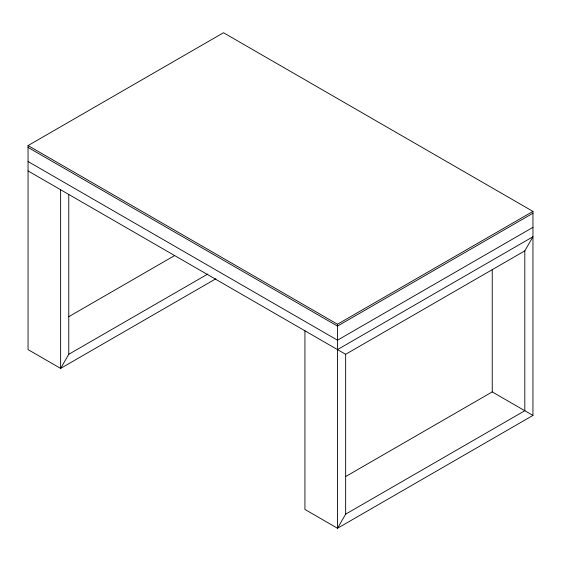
<?xml version="1.0" encoding="UTF-8"?>
<svg xmlns="http://www.w3.org/2000/svg" width="561" height="561" viewBox="0 0 561 561"><rect width="100%" height="100%" fill="white"/><g stroke="black" fill="none" stroke-linecap="round" stroke-linejoin="round"><path stroke-width="0.84" d="M68.765 194.443L68.765 354.3L60.623 368.409L28.05 349.601L28.05 145.579L223.495 32.734L532.95 211.399L532.95 415.421L337.505 528.266L304.932 509.458L304.932 330.794M28.05 170.937L345.646 354.3L345.646 514.157L337.505 528.266L337.505 324.237L28.05 145.579M345.646 514.157L524.808 410.722L524.808 250.865L532.95 236.756L337.505 349.601M68.701 316.727L174.534 255.627M68.765 354.3L207.858 273.999M215.922 278.747L60.623 368.409L60.623 189.744M337.505 324.237L532.95 211.399M532.95 213.25L337.505 326.088L28.05 147.431M532.95 227.352L337.505 340.197L28.05 161.533M345.646 354.3L524.808 250.865M345.583 476.584L492.235 391.915L532.95 415.421M492.235 269.617L492.235 391.915"/></g></svg>
